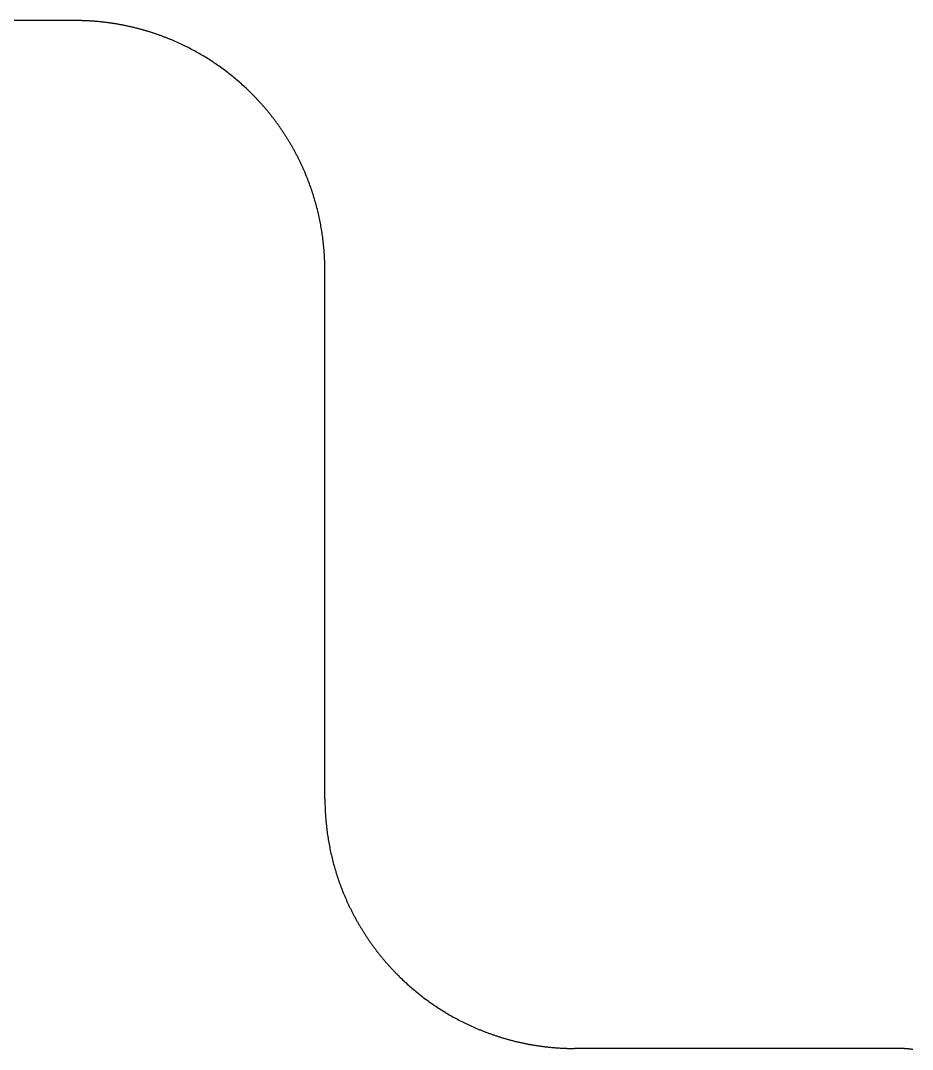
# Model space of a CAD drawing. Header units: millimetres. Extents: x -10 to 277, y -95 to 18.
# Drawn here: x 209.04 to 216.18, y 9.79 to 18.03 of the extents above; entities that cross this region are included whole.
import ezdxf

# ---------------------------------------------------------------- set-up
doc = ezdxf.new("R2010")
doc.units = ezdxf.units.MM
doc.header["$MEASUREMENT"] = 0
doc.layers.add('Edge.Cuts', color=53, linetype='CONTINUOUS')

msp = doc.modelspace()

# ---------------------------------------------------------------- linework, layer by layer
at = {"layer": 'Edge.Cuts', "linetype": 'Continuous'}
for p, q in [((209.475, 18.026), (57.225, 18.026)), ((209.477308, 18.025999), (209.475, 18.026)), ((209.48364, 18.025981), (209.477308, 18.025999)), ((209.489969, 18.025944), (209.48364, 18.025981)), ((209.496299, 18.025887), (209.489969, 18.025944)), ((209.502627, 18.025809), (209.496299, 18.025887)), ((209.508957, 18.025712), (209.502627, 18.025809)), ((209.515284, 18.025595), (209.508957, 18.025712)), ((209.521612, 18.025457), (209.515284, 18.025595)), ((209.527937, 18.0253), (209.521612, 18.025457)), ((209.534264, 18.025123), (209.527937, 18.0253)), ((209.540588, 18.024925), (209.534264, 18.025123)), ((209.546912, 18.024708), (209.540588, 18.024925)), ((209.553235, 18.024471), (209.546912, 18.024708)), ((209.559557, 18.024213), (209.553235, 18.024471)), ((209.565877, 18.023936), (209.559557, 18.024213)), ((209.572198, 18.023639), (209.565877, 18.023936)), ((209.578516, 18.023322), (209.572198, 18.023639)), ((209.584834, 18.022984), (209.578516, 18.023322)), ((209.59115, 18.022627), (209.584834, 18.022984)), ((209.597465, 18.02225), (209.59115, 18.022627)), ((209.603778, 18.021853), (209.597465, 18.02225)), ((209.610091, 18.021436), (209.603778, 18.021853)), ((209.6164, 18.020999), (209.610091, 18.021436)), ((209.62271, 18.020542), (209.6164, 18.020999)), ((209.629017, 18.020065), (209.62271, 18.020542)), ((209.635323, 18.019568), (209.629017, 18.020065)), ((209.641627, 18.019051), (209.635323, 18.019568)), ((209.64793, 18.018515), (209.641627, 18.019051)), ((209.654229, 18.017958), (209.64793, 18.018515)), ((209.660528, 18.017381), (209.654229, 18.017958)), ((209.666824, 18.016785), (209.660528, 18.017381)), ((209.673119, 18.016169), (209.666824, 18.016785)), ((209.679411, 18.015532), (209.673119, 18.016169)), ((209.685702, 18.014876), (209.679411, 18.015532)), ((209.69199, 18.0142), (209.685702, 18.014876)), ((209.698276, 18.013504), (209.69199, 18.0142)), ((209.704559, 18.012788), (209.698276, 18.013504)), ((209.710841, 18.012053), (209.704559, 18.012788)), ((209.71712, 18.011297), (209.710841, 18.012053)), ((209.723397, 18.010522), (209.71712, 18.011297)), ((209.72967, 18.009726), (209.723397, 18.010522)), ((209.735942, 18.008911), (209.72967, 18.009726)), ((209.74221, 18.008076), (209.735942, 18.008911)), ((209.748477, 18.007221), (209.74221, 18.008076)), ((209.754739, 18.006347), (209.748477, 18.007221)), ((209.761, 18.005452), (209.754739, 18.006347)), ((209.767257, 18.004538), (209.761, 18.005452)), ((209.773512, 18.003604), (209.767257, 18.004538)), ((209.779764, 18.002651), (209.773512, 18.003604)), ((209.786013, 18.001677), (209.779764, 18.002651)), ((209.792258, 18.000684), (209.786013, 18.001677)), ((209.7985, 17.999671), (209.792258, 18.000684)), ((209.804739, 17.998638), (209.7985, 17.999671)), ((209.810975, 17.997585), (209.804739, 17.998638)), ((209.817207, 17.996513), (209.810975, 17.997585)), ((209.823436, 17.995421), (209.817207, 17.996513)), ((209.829661, 17.994309), (209.823436, 17.995421)), ((209.835884, 17.993178), (209.829661, 17.994309)), ((209.842102, 17.992027), (209.835884, 17.993178)), ((209.848317, 17.990856), (209.842102, 17.992027)), ((209.854528, 17.989666), (209.848317, 17.990856)), ((209.860735, 17.988456), (209.854528, 17.989666)), ((209.866938, 17.987226), (209.860735, 17.988456)), ((209.873138, 17.985977), (209.866938, 17.987226)), ((209.879333, 17.984708), (209.873138, 17.985977)), ((209.885525, 17.983419), (209.879333, 17.984708)), ((209.891712, 17.982111), (209.885525, 17.983419)), ((209.897896, 17.980784), (209.891712, 17.982111)), ((209.904075, 17.979436), (209.897896, 17.980784)), ((209.91025, 17.97807), (209.904075, 17.979436)), ((209.91642, 17.976683), (209.91025, 17.97807)), ((209.922587, 17.975277), (209.91642, 17.976683)), ((209.928748, 17.973852), (209.922587, 17.975277)), ((209.934906, 17.972407), (209.928748, 17.973852)), ((209.941058, 17.970943), (209.934906, 17.972407)), ((209.947207, 17.969459), (209.941058, 17.970943)), ((209.95335, 17.967956), (209.947207, 17.969459)), ((209.959489, 17.966433), (209.95335, 17.967956)), ((209.965622, 17.964891), (209.959489, 17.966433)), ((209.971751, 17.96333), (209.965622, 17.964891)), ((209.977875, 17.961749), (209.971751, 17.96333)), ((209.983995, 17.960149), (209.977875, 17.961749)), ((209.990108, 17.958529), (209.983995, 17.960149)), ((209.996217, 17.95689), (209.990108, 17.958529)), ((210.002321, 17.955232), (209.996217, 17.95689)), ((210.00842, 17.953554), (210.002321, 17.955232)), ((210.014512, 17.951858), (210.00842, 17.953554)), ((210.0206, 17.950141), (210.014512, 17.951858)), ((210.026683, 17.948406), (210.0206, 17.950141)), ((210.03276, 17.946651), (210.026683, 17.948406)), ((210.038831, 17.944878), (210.03276, 17.946651)), ((210.044897, 17.943085), (210.038831, 17.944878)), ((210.050957, 17.941272), (210.044897, 17.943085)), ((210.057011, 17.939441), (210.050957, 17.941272)), ((210.06306, 17.93759), (210.057011, 17.939441)), ((210.069103, 17.935721), (210.06306, 17.93759)), ((210.075139, 17.933832), (210.069103, 17.935721)), ((210.08117, 17.931924), (210.075139, 17.933832)), ((210.087195, 17.929997), (210.08117, 17.931924)), ((210.093214, 17.928051), (210.087195, 17.929997)), ((210.099226, 17.926086), (210.093214, 17.928051)), ((210.105232, 17.924102), (210.099226, 17.926086)), ((210.111232, 17.922099), (210.105232, 17.924102)), ((210.117226, 17.920077), (210.111232, 17.922099)), ((210.123213, 17.918036), (210.117226, 17.920077)), ((210.129194, 17.915976), (210.123213, 17.918036)), ((210.135168, 17.913898), (210.129194, 17.915976)), ((210.141136, 17.9118), (210.135168, 17.913898)), ((210.147097, 17.909684), (210.141136, 17.9118)), ((210.153052, 17.907548), (210.147097, 17.909684)), ((210.158999, 17.905394), (210.153052, 17.907548)), ((210.16494, 17.903221), (210.158999, 17.905394)), ((210.170874, 17.901029), (210.16494, 17.903221)), ((210.176801, 17.898819), (210.170874, 17.901029)), ((210.182721, 17.89659), (210.176801, 17.898819)), ((210.188633, 17.894342), (210.182721, 17.89659)), ((210.194539, 17.892075), (210.188633, 17.894342)), ((210.200438, 17.88979), (210.194539, 17.892075)), ((210.206329, 17.887486), (210.200438, 17.88979)), ((210.212213, 17.885163), (210.206329, 17.887486)), ((210.218089, 17.882822), (210.212213, 17.885163)), ((210.223958, 17.880462), (210.218089, 17.882822)), ((210.22982, 17.878084), (210.223958, 17.880462)), ((210.235674, 17.875687), (210.22982, 17.878084)), ((210.24152, 17.873272), (210.235674, 17.875687)), ((210.25319, 17.868386), (210.24152, 17.873272)), ((210.264829, 17.863427), (210.25319, 17.868386)), ((210.276436, 17.858394), (210.264829, 17.863427)), ((210.28801, 17.853287), (210.276436, 17.858394)), ((210.299552, 17.848108), (210.28801, 17.853287)), ((210.311061, 17.842856), (210.299552, 17.848108)), ((210.322537, 17.837531), (210.311061, 17.842856)), ((210.333978, 17.832134), (210.322537, 17.837531)), ((210.345385, 17.826665), (210.333978, 17.832134)), ((210.356757, 17.821124), (210.345385, 17.826665)), ((210.368093, 17.815511), (210.356757, 17.821124)), ((210.379394, 17.809826), (210.368093, 17.815511)), ((210.390658, 17.804071), (210.379394, 17.809826)), ((210.401885, 17.798244), (210.390658, 17.804071)), ((210.413075, 17.792347), (210.401885, 17.798244)), ((210.424228, 17.786379), (210.413075, 17.792347)), ((210.435342, 17.78034), (210.424228, 17.786379)), ((210.446417, 17.774232), (210.435342, 17.78034)), ((210.457454, 17.768054), (210.446417, 17.774232)), ((210.468451, 17.761806), (210.457454, 17.768054)), ((210.479408, 17.75549), (210.468451, 17.761806)), ((210.490324, 17.749104), (210.479408, 17.75549)), ((210.5012, 17.742649), (210.490324, 17.749104)), ((210.512034, 17.736126), (210.5012, 17.742649)), ((210.522827, 17.729534), (210.512034, 17.736126)), ((210.533578, 17.722875), (210.522827, 17.729534)), ((210.544286, 17.716148), (210.533578, 17.722875)), ((210.554951, 17.709353), (210.544286, 17.716148)), ((210.565572, 17.702491), (210.554951, 17.709353)), ((210.57615, 17.695563), (210.565572, 17.702491)), ((210.586684, 17.688567), (210.57615, 17.695563)), ((210.597173, 17.681506), (210.586684, 17.688567)), ((210.607617, 17.674378), (210.597173, 17.681506)), ((210.618016, 17.667184), (210.607617, 17.674378)), ((210.628368, 17.659925), (210.618016, 17.667184)), ((210.638675, 17.652601), (210.628368, 17.659925)), ((210.648935, 17.645211), (210.638675, 17.652601)), ((210.659148, 17.637757), (210.648935, 17.645211)), ((210.669313, 17.630239), (210.659148, 17.637757)), ((210.679431, 17.622656), (210.669313, 17.630239)), ((210.6895, 17.61501), (210.679431, 17.622656)), ((210.699521, 17.6073), (210.6895, 17.61501)), ((210.709493, 17.599526), (210.699521, 17.6073)), ((210.719416, 17.59169), (210.709493, 17.599526)), ((210.729289, 17.583791), (210.719416, 17.59169)), ((210.739113, 17.57583), (210.729289, 17.583791)), ((210.748885, 17.567806), (210.739113, 17.57583)), ((210.758607, 17.559721), (210.748885, 17.567806)), ((210.768278, 17.551574), (210.758607, 17.559721)), ((210.777898, 17.543366), (210.768278, 17.551574)), ((210.787466, 17.535097), (210.777898, 17.543366)), ((210.796982, 17.526768), (210.787466, 17.535097)), ((210.806445, 17.518378), (210.796982, 17.526768)), ((210.815855, 17.509928), (210.806445, 17.518378)), ((210.825213, 17.501418), (210.815855, 17.509928)), ((210.834517, 17.492849), (210.825213, 17.501418)), ((210.843767, 17.48422), (210.834517, 17.492849)), ((210.852963, 17.475533), (210.843767, 17.48422)), ((210.862104, 17.466787), (210.852963, 17.475533)), ((210.871191, 17.457982), (210.862104, 17.466787)), ((210.880223, 17.44912), (210.871191, 17.457982)), ((210.8892, 17.4402), (210.880223, 17.44912)), ((210.890831, 17.438567), (210.8892, 17.4402)), ((210.895296, 17.434077), (210.890831, 17.438567)), ((210.899746, 17.429575), (210.895296, 17.434077)), ((210.904182, 17.425058), (210.899746, 17.429575)), ((210.908602, 17.420528), (210.904182, 17.425058)), ((210.913009, 17.415984), (210.908602, 17.420528)), ((210.9174, 17.411426), (210.913009, 17.415984)), ((210.921778, 17.406854), (210.9174, 17.411426)), ((210.92614, 17.40227), (210.921778, 17.406854)), ((210.930489, 17.397671), (210.92614, 17.40227)), ((210.934821, 17.393059), (210.930489, 17.397671)), ((210.93914, 17.388433), (210.934821, 17.393059)), ((210.943443, 17.383794), (210.93914, 17.388433)), ((210.947733, 17.379141), (210.943443, 17.383794)), ((210.952006, 17.374475), (210.947733, 17.379141)), ((210.956265, 17.369796), (210.952006, 17.374475)), ((210.960509, 17.365104), (210.956265, 17.369796)), ((210.964738, 17.360397), (210.960509, 17.365104)), ((210.968952, 17.355678), (210.964738, 17.360397)), ((210.973151, 17.350946), (210.968952, 17.355678)), ((210.977335, 17.346201), (210.973151, 17.350946)), ((210.981504, 17.341442), (210.977335, 17.346201)), ((210.985657, 17.336671), (210.981504, 17.341442)), ((210.989796, 17.331886), (210.985657, 17.336671)), ((210.993918, 17.327089), (210.989796, 17.331886)), ((210.998027, 17.322278), (210.993918, 17.327089)), ((211.002119, 17.317455), (210.998027, 17.322278)), ((211.006196, 17.312618), (211.002119, 17.317455)), ((211.010258, 17.30777), (211.006196, 17.312618)), ((211.014304, 17.302907), (211.010258, 17.30777)), ((211.018335, 17.298034), (211.014304, 17.302907)), ((211.022351, 17.293146), (211.018335, 17.298034)), ((211.02635, 17.288247), (211.022351, 17.293146)), ((211.030335, 17.283334), (211.02635, 17.288247)), ((211.034303, 17.27841), (211.030335, 17.283334)), ((211.038256, 17.273472), (211.034303, 17.27841)), ((211.042193, 17.268523), (211.038256, 17.273472)), ((211.046115, 17.26356), (211.042193, 17.268523)), ((211.050021, 17.258586), (211.046115, 17.26356)), ((211.053911, 17.253599), (211.050021, 17.258586)), ((211.057785, 17.248601), (211.053911, 17.253599)), ((211.061644, 17.243589), (211.057785, 17.248601)), ((211.065486, 17.238566), (211.061644, 17.243589)), ((211.069313, 17.233531), (211.065486, 17.238566)), ((211.073123, 17.228484), (211.069313, 17.233531)), ((211.076918, 17.223424), (211.073123, 17.228484)), ((211.080696, 17.218353), (211.076918, 17.223424)), ((211.084459, 17.213269), (211.080696, 17.218353)), ((211.088205, 17.208174), (211.084459, 17.213269)), ((211.091936, 17.203067), (211.088205, 17.208174)), ((211.09565, 17.197948), (211.091936, 17.203067)), ((211.099348, 17.192817), (211.09565, 17.197948)), ((211.103029, 17.187676), (211.099348, 17.192817)), ((211.106695, 17.182521), (211.103029, 17.187676)), ((211.110343, 17.177356), (211.106695, 17.182521)), ((211.113976, 17.172179), (211.110343, 17.177356)), ((211.117592, 17.166991), (211.113976, 17.172179)), ((211.121192, 17.161791), (211.117592, 17.166991)), ((211.124775, 17.15658), (211.121192, 17.161791)), ((211.128343, 17.151357), (211.124775, 17.15658)), ((211.131893, 17.146124), (211.128343, 17.151357)), ((211.135427, 17.140879), (211.131893, 17.146124)), ((211.138944, 17.135623), (211.135427, 17.140879)), ((211.142444, 17.130355), (211.138944, 17.135623)), ((211.145928, 17.125077), (211.142444, 17.130355)), ((211.149396, 17.119787), (211.145928, 17.125077)), ((211.152846, 17.114487), (211.149396, 17.119787)), ((211.15628, 17.109176), (211.152846, 17.114487)), ((211.159696, 17.103854), (211.15628, 17.109176)), ((211.163097, 17.098521), (211.159696, 17.103854)), ((211.16648, 17.093178), (211.163097, 17.098521)), ((211.169846, 17.087823), (211.16648, 17.093178)), ((211.173195, 17.082458), (211.169846, 17.087823)), ((211.176528, 17.077082), (211.173195, 17.082458)), ((211.179843, 17.071696), (211.176528, 17.077082)), ((211.183142, 17.066299), (211.179843, 17.071696)), ((211.186423, 17.060893), (211.183142, 17.066299)), ((211.189687, 17.055475), (211.186423, 17.060893)), ((211.192934, 17.050047), (211.189687, 17.055475)), ((211.196164, 17.044609), (211.192934, 17.050047)), ((211.199376, 17.039161), (211.196164, 17.044609)), ((211.202572, 17.033702), (211.199376, 17.039161)), ((211.20575, 17.028234), (211.202572, 17.033702)), ((211.208911, 17.022755), (211.20575, 17.028234)), ((211.212055, 17.017267), (211.208911, 17.022755)), ((211.215181, 17.011768), (211.212055, 17.017267)), ((211.21829, 17.00626), (211.215181, 17.011768)), ((211.221381, 17.000741), (211.21829, 17.00626)), ((211.224455, 16.995213), (211.221381, 17.000741)), ((211.227512, 16.989675), (211.224455, 16.995213)), ((211.23055, 16.984128), (211.227512, 16.989675)), ((211.233572, 16.978571), (211.23055, 16.984128)), ((211.236576, 16.973004), (211.233572, 16.978571)), ((211.239562, 16.967428), (211.236576, 16.973004)), ((211.24253, 16.961843), (211.239562, 16.967428)), ((211.245482, 16.956247), (211.24253, 16.961843)), ((211.248415, 16.950643), (211.245482, 16.956247)), ((211.25133, 16.94503), (211.248415, 16.950643)), ((211.254228, 16.939407), (211.25133, 16.94503)), ((211.257108, 16.933775), (211.254228, 16.939407)), ((211.25997, 16.928134), (211.257108, 16.933775)), ((211.262815, 16.922484), (211.25997, 16.928134)), ((211.265641, 16.916825), (211.262815, 16.922484)), ((211.26845, 16.911157), (211.265641, 16.916825)), ((211.27124, 16.90548), (211.26845, 16.911157)), ((211.274013, 16.899794), (211.27124, 16.90548)), ((211.276767, 16.8941), (211.274013, 16.899794)), ((211.279504, 16.888397), (211.276767, 16.8941)), ((211.282223, 16.882685), (211.279504, 16.888397)), ((211.284923, 16.876965), (211.282223, 16.882685)), ((211.287606, 16.871236), (211.284923, 16.876965)), ((211.29027, 16.865499), (211.287606, 16.871236)), ((211.292916, 16.859753), (211.29027, 16.865499)), ((211.295544, 16.853999), (211.292916, 16.859753)), ((211.298154, 16.848237), (211.295544, 16.853999)), ((211.300746, 16.842466), (211.298154, 16.848237)), ((211.303319, 16.836688), (211.300746, 16.842466)), ((211.305874, 16.830901), (211.303319, 16.836688)), ((211.308411, 16.825106), (211.305874, 16.830901)), ((211.310929, 16.819303), (211.308411, 16.825106)), ((211.313429, 16.813492), (211.310929, 16.819303)), ((211.315911, 16.807674), (211.313429, 16.813492)), ((211.318374, 16.801847), (211.315911, 16.807674)), ((211.320819, 16.796013), (211.318374, 16.801847)), ((211.323245, 16.790171), (211.320819, 16.796013)), ((211.328042, 16.778465), (211.323245, 16.790171)), ((211.332765, 16.766728), (211.328042, 16.778465)), ((211.337414, 16.754962), (211.332765, 16.766728)), ((211.341988, 16.743167), (211.337414, 16.754962)), ((211.346487, 16.731344), (211.341988, 16.743167)), ((211.350912, 16.719492), (211.346487, 16.731344)), ((211.355261, 16.707613), (211.350912, 16.719492)), ((211.359535, 16.695706), (211.355261, 16.707613)), ((211.363734, 16.683773), (211.359535, 16.695706)), ((211.367857, 16.671814), (211.363734, 16.683773)), ((211.371904, 16.659829), (211.367857, 16.671814)), ((211.375875, 16.647819), (211.371904, 16.659829)), ((211.379771, 16.635785), (211.375875, 16.647819)), ((211.38359, 16.623726), (211.379771, 16.635785)), ((211.387332, 16.611644), (211.38359, 16.623726)), ((211.390998, 16.599538), (211.387332, 16.611644)), ((211.394587, 16.58741), (211.390998, 16.599538)), ((211.3981, 16.575259), (211.394587, 16.58741)), ((211.401535, 16.563087), (211.3981, 16.575259)), ((211.404894, 16.550894), (211.401535, 16.563087)), ((211.408175, 16.53868), (211.404894, 16.550894)), ((211.411379, 16.526446), (211.408175, 16.53868)), ((211.414505, 16.514191), (211.411379, 16.526446)), ((211.417553, 16.501918), (211.414505, 16.514191)), ((211.420524, 16.489626), (211.417553, 16.501918)), ((211.423417, 16.477316), (211.420524, 16.489626)), ((211.426232, 16.464988), (211.423417, 16.477316)), ((211.428969, 16.452642), (211.426232, 16.464988)), ((211.431628, 16.44028), (211.428969, 16.452642)), ((211.434208, 16.427902), (211.431628, 16.44028)), ((211.43671, 16.415507), (211.434208, 16.427902)), ((211.439134, 16.403098), (211.43671, 16.415507)), ((211.441479, 16.390673), (211.439134, 16.403098)), ((211.443745, 16.378234), (211.441479, 16.390673)), ((211.445933, 16.365781), (211.443745, 16.378234)), ((211.448041, 16.353315), (211.445933, 16.365781)), ((211.450071, 16.340836), (211.448041, 16.353315)), ((211.452022, 16.328344), (211.450071, 16.340836)), ((211.453894, 16.31584), (211.452022, 16.328344)), ((211.455686, 16.303325), (211.453894, 16.31584)), ((211.4574, 16.290798), (211.455686, 16.303325)), ((211.459034, 16.278261), (211.4574, 16.290798)), ((211.460589, 16.265714), (211.459034, 16.278261)), ((211.462064, 16.253157), (211.460589, 16.265714)), ((211.46346, 16.240592), (211.462064, 16.253157)), ((211.464777, 16.228017), (211.46346, 16.240592)), ((211.466014, 16.215434), (211.464777, 16.228017)), ((211.467171, 16.202843), (211.466014, 16.215434)), ((211.468249, 16.190245), (211.467171, 16.202843)), ((211.469247, 16.17764), (211.468249, 16.190245)), ((211.470166, 16.165028), (211.469247, 16.17764)), ((211.471004, 16.15241), (211.470166, 16.165028)), ((211.471763, 16.139787), (211.471004, 16.15241)), ((211.472442, 16.127159), (211.471763, 16.139787)), ((211.473042, 16.114526), (211.472442, 16.127159)), ((211.473561, 16.101889), (211.473042, 16.114526)), ((211.474001, 16.089248), (211.473561, 16.101889)), ((211.47436, 16.076603), (211.474001, 16.089248)), ((211.47464, 16.063956), (211.47436, 16.076603)), ((211.47484, 16.051306), (211.47464, 16.063956)), ((211.47496, 16.038654), (211.47484, 16.051306)), ((211.475, 16.026), (211.47496, 16.038654)), ((211.475, 11.7946), (211.475, 16.026)), ((211.475, 11.7946), (211.47504, 11.781946)), ((211.47504, 11.781946), (211.47516, 11.769294)), ((211.47516, 11.769294), (211.47536, 11.756644)), ((211.47536, 11.756644), (211.47564, 11.743997)), ((211.47564, 11.743997), (211.475999, 11.731352)), ((211.475999, 11.731352), (211.476439, 11.718711)), ((211.476439, 11.718711), (211.476958, 11.706074)), ((211.476958, 11.706074), (211.477558, 11.693441)), ((211.477558, 11.693441), (211.478237, 11.680813)), ((211.478237, 11.680813), (211.478996, 11.66819)), ((211.478996, 11.66819), (211.479834, 11.655572)), ((211.479834, 11.655572), (211.480753, 11.64296)), ((211.480753, 11.64296), (211.481751, 11.630355)), ((211.481751, 11.630355), (211.482829, 11.617757)), ((211.482829, 11.617757), (211.483986, 11.605166)), ((211.483986, 11.605166), (211.485223, 11.592583)), ((211.485223, 11.592583), (211.48654, 11.580008)), ((211.48654, 11.580008), (211.487936, 11.567443)), ((211.487936, 11.567443), (211.489411, 11.554886)), ((211.489411, 11.554886), (211.490966, 11.542339)), ((211.490966, 11.542339), (211.4926, 11.529802)), ((211.4926, 11.529802), (211.494314, 11.517275)), ((211.494314, 11.517275), (211.496106, 11.50476)), ((211.496106, 11.50476), (211.497978, 11.492256)), ((211.497978, 11.492256), (211.499929, 11.479764)), ((211.499929, 11.479764), (211.501959, 11.467285)), ((211.501959, 11.467285), (211.504067, 11.454819)), ((211.504067, 11.454819), (211.506255, 11.442366)), ((211.506255, 11.442366), (211.508521, 11.429927)), ((211.508521, 11.429927), (211.510866, 11.417502)), ((211.510866, 11.417502), (211.51329, 11.405093)), ((211.51329, 11.405093), (211.515792, 11.392698)), ((211.515792, 11.392698), (211.518372, 11.38032)), ((211.518372, 11.38032), (211.521031, 11.367958)), ((211.521031, 11.367958), (211.523768, 11.355612)), ((211.523768, 11.355612), (211.526583, 11.343284)), ((211.526583, 11.343284), (211.529476, 11.330974)), ((211.529476, 11.330974), (211.532447, 11.318682)), ((211.532447, 11.318682), (211.535495, 11.306409)), ((211.535495, 11.306409), (211.538621, 11.294154)), ((211.538621, 11.294154), (211.541825, 11.28192)), ((211.541825, 11.28192), (211.545106, 11.269706)), ((211.545106, 11.269706), (211.548465, 11.257513)), ((211.548465, 11.257513), (211.5519, 11.245341)), ((211.5519, 11.245341), (211.555413, 11.23319)), ((211.555413, 11.23319), (211.559002, 11.221062)), ((211.559002, 11.221062), (211.562668, 11.208956)), ((211.562668, 11.208956), (211.56641, 11.196874)), ((211.56641, 11.196874), (211.570229, 11.184815)), ((211.570229, 11.184815), (211.574125, 11.172781)), ((211.574125, 11.172781), (211.578096, 11.160771)), ((211.578096, 11.160771), (211.582143, 11.148786)), ((211.582143, 11.148786), (211.586266, 11.136827)), ((211.586266, 11.136827), (211.590465, 11.124894)), ((211.590465, 11.124894), (211.594739, 11.112987)), ((211.594739, 11.112987), (211.599088, 11.101108)), ((211.599088, 11.101108), (211.603513, 11.089256)), ((211.603513, 11.089256), (211.608012, 11.077433)), ((211.608012, 11.077433), (211.612586, 11.065638)), ((211.612586, 11.065638), (211.617235, 11.053872)), ((211.617235, 11.053872), (211.621958, 11.042135)), ((211.621958, 11.042135), (211.626755, 11.030429)), ((211.626755, 11.030429), (211.629181, 11.024587)), ((211.629181, 11.024587), (211.631626, 11.018753)), ((211.631626, 11.018753), (211.634089, 11.012926)), ((211.634089, 11.012926), (211.636571, 11.007108)), ((211.636571, 11.007108), (211.639071, 11.001297)), ((211.639071, 11.001297), (211.641589, 10.995494)), ((211.641589, 10.995494), (211.644126, 10.989699)), ((211.644126, 10.989699), (211.646681, 10.983912)), ((211.646681, 10.983912), (211.649254, 10.978134)), ((211.649254, 10.978134), (211.651846, 10.972363)), ((211.651846, 10.972363), (211.654456, 10.966601)), ((211.654456, 10.966601), (211.657084, 10.960847)), ((211.657084, 10.960847), (211.65973, 10.955101)), ((211.65973, 10.955101), (211.662394, 10.949364)), ((211.662394, 10.949364), (211.665077, 10.943635)), ((211.665077, 10.943635), (211.667777, 10.937915)), ((211.667777, 10.937915), (211.670496, 10.932203)), ((211.670496, 10.932203), (211.673233, 10.9265)), ((211.673233, 10.9265), (211.675987, 10.920806)), ((211.675987, 10.920806), (211.67876, 10.91512)), ((211.67876, 10.91512), (211.68155, 10.909443)), ((211.68155, 10.909443), (211.684359, 10.903775)), ((211.684359, 10.903775), (211.687185, 10.898116)), ((211.687185, 10.898116), (211.69003, 10.892466)), ((211.69003, 10.892466), (211.692892, 10.886825)), ((211.692892, 10.886825), (211.695772, 10.881193)), ((211.695772, 10.881193), (211.69867, 10.87557)), ((211.69867, 10.87557), (211.701585, 10.869957)), ((211.701585, 10.869957), (211.704518, 10.864353)), ((211.704518, 10.864353), (211.70747, 10.858757)), ((211.70747, 10.858757), (211.710438, 10.853172)), ((211.710438, 10.853172), (211.713424, 10.847596)), ((211.713424, 10.847596), (211.716428, 10.842029)), ((211.716428, 10.842029), (211.71945, 10.836472)), ((211.71945, 10.836472), (211.722488, 10.830925)), ((211.722488, 10.830925), (211.725545, 10.825387)), ((211.725545, 10.825387), (211.728619, 10.819859)), ((211.728619, 10.819859), (211.73171, 10.81434)), ((211.73171, 10.81434), (211.734819, 10.808832)), ((211.734819, 10.808832), (211.737945, 10.803333)), ((211.737945, 10.803333), (211.741089, 10.797845)), ((211.741089, 10.797845), (211.74425, 10.792366)), ((211.74425, 10.792366), (211.747428, 10.786898)), ((211.747428, 10.786898), (211.750624, 10.781439)), ((211.750624, 10.781439), (211.753836, 10.775991)), ((211.753836, 10.775991), (211.757066, 10.770553)), ((211.757066, 10.770553), (211.760313, 10.765125)), ((211.760313, 10.765125), (211.763577, 10.759707)), ((211.763577, 10.759707), (211.766858, 10.754301)), ((211.766858, 10.754301), (211.770157, 10.748904)), ((211.770157, 10.748904), (211.773472, 10.743518)), ((211.773472, 10.743518), (211.776805, 10.738142)), ((211.776805, 10.738142), (211.780154, 10.732777)), ((211.780154, 10.732777), (211.78352, 10.727422)), ((211.78352, 10.727422), (211.786903, 10.722079)), ((211.786903, 10.722079), (211.790304, 10.716746)), ((211.790304, 10.716746), (211.79372, 10.711424)), ((211.79372, 10.711424), (211.797154, 10.706113)), ((211.797154, 10.706113), (211.800604, 10.700813)), ((211.800604, 10.700813), (211.804072, 10.695523)), ((211.804072, 10.695523), (211.807556, 10.690245)), ((211.807556, 10.690245), (211.811056, 10.684977)), ((211.811056, 10.684977), (211.814573, 10.679721)), ((211.814573, 10.679721), (211.818107, 10.674476)), ((211.818107, 10.674476), (211.821657, 10.669243)), ((211.821657, 10.669243), (211.825225, 10.66402)), ((211.825225, 10.66402), (211.828808, 10.658809)), ((211.828808, 10.658809), (211.832408, 10.653609)), ((211.832408, 10.653609), (211.836024, 10.648421)), ((211.836024, 10.648421), (211.839657, 10.643244)), ((211.839657, 10.643244), (211.843305, 10.638079)), ((211.843305, 10.638079), (211.846971, 10.632924)), ((211.846971, 10.632924), (211.850652, 10.627783)), ((211.850652, 10.627783), (211.85435, 10.622652)), ((211.85435, 10.622652), (211.858064, 10.617533)), ((211.858064, 10.617533), (211.861795, 10.612426)), ((211.861795, 10.612426), (211.865541, 10.607331)), ((211.865541, 10.607331), (211.869304, 10.602247)), ((211.869304, 10.602247), (211.873082, 10.597176)), ((211.873082, 10.597176), (211.876877, 10.592116)), ((211.876877, 10.592116), (211.880687, 10.587069)), ((211.880687, 10.587069), (211.884514, 10.582034)), ((211.884514, 10.582034), (211.888356, 10.577011)), ((211.888356, 10.577011), (211.892215, 10.571999)), ((211.892215, 10.571999), (211.896089, 10.567001)), ((211.896089, 10.567001), (211.899979, 10.562014)), ((211.899979, 10.562014), (211.903885, 10.55704)), ((211.903885, 10.55704), (211.907807, 10.552077)), ((211.907807, 10.552077), (211.911744, 10.547128)), ((211.911744, 10.547128), (211.915697, 10.54219)), ((211.915697, 10.54219), (211.919665, 10.537266)), ((211.919665, 10.537266), (211.92365, 10.532353)), ((211.92365, 10.532353), (211.927649, 10.527454)), ((211.927649, 10.527454), (211.931665, 10.522566)), ((211.931665, 10.522566), (211.935696, 10.517693)), ((211.935696, 10.517693), (211.939742, 10.51283)), ((211.939742, 10.51283), (211.943804, 10.507982)), ((211.943804, 10.507982), (211.947881, 10.503145)), ((211.947881, 10.503145), (211.951973, 10.498322)), ((211.951973, 10.498322), (211.956082, 10.493511)), ((211.956082, 10.493511), (211.960204, 10.488714)), ((211.960204, 10.488714), (211.964343, 10.483929)), ((211.964343, 10.483929), (211.968496, 10.479158)), ((211.968496, 10.479158), (211.972665, 10.474399)), ((211.972665, 10.474399), (211.976849, 10.469654)), ((211.976849, 10.469654), (211.981048, 10.464922)), ((211.981048, 10.464922), (211.985262, 10.460203)), ((211.985262, 10.460203), (211.989491, 10.455496)), ((211.989491, 10.455496), (211.993735, 10.450804)), ((211.993735, 10.450804), (211.997994, 10.446125)), ((211.997994, 10.446125), (212.002267, 10.441459)), ((212.002267, 10.441459), (212.006557, 10.436806)), ((212.006557, 10.436806), (212.01086, 10.432167)), ((212.01086, 10.432167), (212.015179, 10.427541)), ((212.015179, 10.427541), (212.019511, 10.422929)), ((212.019511, 10.422929), (212.02386, 10.41833)), ((212.02386, 10.41833), (212.028222, 10.413746)), ((212.028222, 10.413746), (212.0326, 10.409174)), ((212.0326, 10.409174), (212.036991, 10.404616)), ((212.036991, 10.404616), (212.041398, 10.400072)), ((212.041398, 10.400072), (212.045818, 10.395542)), ((212.045818, 10.395542), (212.050254, 10.391025)), ((212.050254, 10.391025), (212.054704, 10.386523)), ((212.054704, 10.386523), (212.059169, 10.382033)), ((212.059169, 10.382033), (212.0608, 10.3804)), ((212.0608, 10.3804), (212.069777, 10.37148)), ((212.069777, 10.37148), (212.078809, 10.362618)), ((212.078809, 10.362618), (212.087896, 10.353813)), ((212.087896, 10.353813), (212.097037, 10.345067)), ((212.097037, 10.345067), (212.106233, 10.33638)), ((212.106233, 10.33638), (212.115483, 10.327751)), ((212.115483, 10.327751), (212.124787, 10.319182)), ((212.124787, 10.319182), (212.134145, 10.310672)), ((212.134145, 10.310672), (212.143555, 10.302222)), ((212.143555, 10.302222), (212.153018, 10.293832)), ((212.153018, 10.293832), (212.162534, 10.285503)), ((212.162534, 10.285503), (212.172102, 10.277234)), ((212.172102, 10.277234), (212.181722, 10.269026)), ((212.181722, 10.269026), (212.191393, 10.260879)), ((212.191393, 10.260879), (212.201115, 10.252794)), ((212.201115, 10.252794), (212.210887, 10.24477)), ((212.210887, 10.24477), (212.220711, 10.236809)), ((212.220711, 10.236809), (212.230584, 10.22891)), ((212.230584, 10.22891), (212.240507, 10.221074)), ((212.240507, 10.221074), (212.250479, 10.2133)), ((212.250479, 10.2133), (212.2605, 10.20559)), ((212.2605, 10.20559), (212.270569, 10.197944)), ((212.270569, 10.197944), (212.280687, 10.190361)), ((212.280687, 10.190361), (212.290852, 10.182843)), ((212.290852, 10.182843), (212.301065, 10.175389)), ((212.301065, 10.175389), (212.311325, 10.167999)), ((212.311325, 10.167999), (212.321632, 10.160675)), ((212.321632, 10.160675), (212.331984, 10.153416)), ((212.331984, 10.153416), (212.342383, 10.146222)), ((212.342383, 10.146222), (212.352827, 10.139094)), ((212.352827, 10.139094), (212.363316, 10.132033)), ((212.363316, 10.132033), (212.37385, 10.125037)), ((212.37385, 10.125037), (212.384428, 10.118109)), ((212.384428, 10.118109), (212.395049, 10.111247)), ((212.395049, 10.111247), (212.405714, 10.104452)), ((212.405714, 10.104452), (212.416422, 10.097725)), ((212.416422, 10.097725), (212.427173, 10.091066)), ((212.427173, 10.091066), (212.437966, 10.084474)), ((212.437966, 10.084474), (212.4488, 10.077951)), ((212.4488, 10.077951), (212.459676, 10.071496)), ((212.459676, 10.071496), (212.470592, 10.06511)), ((212.470592, 10.06511), (212.481549, 10.058794)), ((212.481549, 10.058794), (212.492546, 10.052546)), ((212.492546, 10.052546), (212.503583, 10.046368)), ((212.503583, 10.046368), (212.514658, 10.04026)), ((212.514658, 10.04026), (212.525772, 10.034221)), ((212.525772, 10.034221), (212.536925, 10.028253)), ((212.536925, 10.028253), (212.548115, 10.022356)), ((212.548115, 10.022356), (212.559342, 10.016529)), ((212.559342, 10.016529), (212.570606, 10.010774)), ((212.570606, 10.010774), (212.581907, 10.005089)), ((212.581907, 10.005089), (212.593243, 9.999476)), ((212.593243, 9.999476), (212.604615, 9.993935)), ((212.604615, 9.993935), (212.616022, 9.988466)), ((212.616022, 9.988466), (212.627463, 9.983069)), ((212.627463, 9.983069), (212.638939, 9.977744)), ((212.638939, 9.977744), (212.650448, 9.972492)), ((212.650448, 9.972492), (212.66199, 9.967313)), ((212.66199, 9.967313), (212.673564, 9.962206)), ((212.673564, 9.962206), (212.685171, 9.957173)), ((212.685171, 9.957173), (212.69681, 9.952214)), ((212.69681, 9.952214), (212.70848, 9.947328)), ((212.70848, 9.947328), (212.714326, 9.944913)), ((212.714326, 9.944913), (212.72018, 9.942516)), ((212.72018, 9.942516), (212.726042, 9.940138)), ((212.726042, 9.940138), (212.731911, 9.937778)), ((212.731911, 9.937778), (212.737787, 9.935437)), ((212.737787, 9.935437), (212.743671, 9.933114)), ((212.743671, 9.933114), (212.749562, 9.93081)), ((212.749562, 9.93081), (212.755461, 9.928525)), ((212.755461, 9.928525), (212.761367, 9.926258)), ((212.761367, 9.926258), (212.767279, 9.92401)), ((212.767279, 9.92401), (212.773199, 9.921781)), ((212.773199, 9.921781), (212.779126, 9.919571)), ((212.779126, 9.919571), (212.78506, 9.917379)), ((212.78506, 9.917379), (212.791001, 9.915206)), ((212.791001, 9.915206), (212.796948, 9.913052)), ((212.796948, 9.913052), (212.802903, 9.910916)), ((212.802903, 9.910916), (212.808864, 9.9088)), ((212.808864, 9.9088), (212.814832, 9.906702)), ((212.814832, 9.906702), (212.820806, 9.904624)), ((212.820806, 9.904624), (212.826787, 9.902564)), ((212.826787, 9.902564), (212.832774, 9.900523)), ((212.832774, 9.900523), (212.838768, 9.898501)), ((212.838768, 9.898501), (212.844768, 9.896498)), ((212.844768, 9.896498), (212.850774, 9.894514)), ((212.850774, 9.894514), (212.856786, 9.892549)), ((212.856786, 9.892549), (212.862805, 9.890603)), ((212.862805, 9.890603), (212.86883, 9.888676)), ((212.86883, 9.888676), (212.874861, 9.886768)), ((212.874861, 9.886768), (212.880897, 9.884879)), ((212.880897, 9.884879), (212.88694, 9.88301)), ((212.88694, 9.88301), (212.892989, 9.881159)), ((212.892989, 9.881159), (212.899043, 9.879328)), ((212.899043, 9.879328), (212.905103, 9.877515)), ((212.905103, 9.877515), (212.911169, 9.875722)), ((212.911169, 9.875722), (212.91724, 9.873949)), ((212.91724, 9.873949), (212.923317, 9.872194)), ((212.923317, 9.872194), (212.9294, 9.870459)), ((212.9294, 9.870459), (212.935488, 9.868742)), ((212.935488, 9.868742), (212.94158, 9.867046)), ((212.94158, 9.867046), (212.947679, 9.865368)), ((212.947679, 9.865368), (212.953783, 9.86371)), ((212.953783, 9.86371), (212.959892, 9.862071)), ((212.959892, 9.862071), (212.966005, 9.860451)), ((212.966005, 9.860451), (212.972125, 9.858851)), ((212.972125, 9.858851), (212.978249, 9.85727)), ((212.978249, 9.85727), (212.984378, 9.855709)), ((212.984378, 9.855709), (212.990511, 9.854167)), ((212.990511, 9.854167), (212.99665, 9.852644)), ((212.99665, 9.852644), (213.002793, 9.851141)), ((213.002793, 9.851141), (213.008942, 9.849657)), ((213.008942, 9.849657), (213.015094, 9.848193)), ((213.015094, 9.848193), (213.021252, 9.846748)), ((213.021252, 9.846748), (213.027413, 9.845323)), ((213.027413, 9.845323), (213.03358, 9.843917)), ((213.03358, 9.843917), (213.03975, 9.84253)), ((213.03975, 9.84253), (213.045925, 9.841164)), ((213.045925, 9.841164), (213.052104, 9.839816)), ((213.052104, 9.839816), (213.058288, 9.838489)), ((213.058288, 9.838489), (213.064475, 9.837181)), ((213.064475, 9.837181), (213.070667, 9.835892)), ((213.070667, 9.835892), (213.076862, 9.834623)), ((213.076862, 9.834623), (213.083062, 9.833374)), ((213.083062, 9.833374), (213.089265, 9.832144)), ((213.089265, 9.832144), (213.095472, 9.830934)), ((213.095472, 9.830934), (213.101683, 9.829744)), ((213.101683, 9.829744), (213.107898, 9.828573)), ((213.107898, 9.828573), (213.114116, 9.827422)), ((213.114116, 9.827422), (213.120339, 9.826291)), ((213.120339, 9.826291), (213.126564, 9.825179)), ((213.126564, 9.825179), (213.132793, 9.824087)), ((213.132793, 9.824087), (213.139025, 9.823015)), ((213.139025, 9.823015), (213.145261, 9.821962)), ((213.145261, 9.821962), (213.1515, 9.820929)), ((213.1515, 9.820929), (213.157742, 9.819916)), ((213.157742, 9.819916), (213.163987, 9.818923)), ((213.163987, 9.818923), (213.170236, 9.817949)), ((213.170236, 9.817949), (213.176488, 9.816996)), ((213.176488, 9.816996), (213.182743, 9.816062)), ((213.182743, 9.816062), (213.189, 9.815148)), ((213.189, 9.815148), (213.195261, 9.814253)), ((213.195261, 9.814253), (213.201523, 9.813379)), ((213.201523, 9.813379), (213.20779, 9.812524)), ((213.20779, 9.812524), (213.214058, 9.811689)), ((213.214058, 9.811689), (213.22033, 9.810874)), ((213.22033, 9.810874), (213.226603, 9.810078)), ((213.226603, 9.810078), (213.23288, 9.809303)), ((213.23288, 9.809303), (213.239159, 9.808547)), ((213.239159, 9.808547), (213.245441, 9.807812)), ((213.245441, 9.807812), (213.251724, 9.807096)), ((213.251724, 9.807096), (213.25801, 9.8064)), ((213.25801, 9.8064), (213.264298, 9.805724)), ((213.264298, 9.805724), (213.270589, 9.805068)), ((213.270589, 9.805068), (213.276881, 9.804431)), ((213.276881, 9.804431), (213.283176, 9.803815)), ((213.283176, 9.803815), (213.289472, 9.803219)), ((213.289472, 9.803219), (213.295771, 9.802642)), ((213.295771, 9.802642), (213.30207, 9.802085)), ((213.30207, 9.802085), (213.308373, 9.801549)), ((213.308373, 9.801549), (213.314677, 9.801032)), ((213.314677, 9.801032), (213.320983, 9.800535)), ((213.320983, 9.800535), (213.32729, 9.800058)), ((213.32729, 9.800058), (213.3336, 9.799601)), ((213.3336, 9.799601), (213.339909, 9.799164)), ((213.339909, 9.799164), (213.346222, 9.798747)), ((213.346222, 9.798747), (213.352535, 9.79835)), ((213.352535, 9.79835), (213.35885, 9.797973)), ((213.35885, 9.797973), (213.365166, 9.797616)), ((213.365166, 9.797616), (213.371484, 9.797278)), ((213.371484, 9.797278), (213.377802, 9.796961)), ((213.377802, 9.796961), (213.384123, 9.796664)), ((213.384123, 9.796664), (213.390443, 9.796387)), ((213.390443, 9.796387), (213.396765, 9.796129)), ((213.396765, 9.796129), (213.403088, 9.795892)), ((213.403088, 9.795892), (213.409412, 9.795675)), ((213.409412, 9.795675), (213.415736, 9.795477)), ((213.415736, 9.795477), (213.422063, 9.7953)), ((213.422063, 9.7953), (213.428388, 9.795143)), ((213.428388, 9.795143), (213.434716, 9.795005)), ((213.434716, 9.795005), (213.441043, 9.794888)), ((213.441043, 9.794888), (213.447373, 9.794791)), ((213.447373, 9.794791), (213.453701, 9.794713)), ((213.453701, 9.794713), (213.460031, 9.794656)), ((213.460031, 9.794656), (213.46636, 9.794619)), ((213.46636, 9.794619), (213.472692, 9.794601)), ((213.472692, 9.794601), (213.475, 9.7946)), ((216.0585, 9.7946), (213.475, 9.7946)), ((216.066919, 9.794565), (216.0585, 9.7946)), ((216.071401, 9.794517), (216.066919, 9.794565)), ((216.07588, 9.794449), (216.071401, 9.794517)), ((216.08036, 9.794362), (216.07588, 9.794449)), ((216.084838, 9.794254), (216.08036, 9.794362)), ((216.089316, 9.794127), (216.084838, 9.794254)), ((216.093791, 9.793979), (216.089316, 9.794127)), ((216.098267, 9.793811), (216.093791, 9.793979)), ((216.10274, 9.793624), (216.098267, 9.793811)), ((216.107213, 9.793416), (216.10274, 9.793624)), ((216.111683, 9.793189), (216.107213, 9.793416)), ((216.116154, 9.792941), (216.111683, 9.793189)), ((216.120621, 9.792674), (216.116154, 9.792941)), ((216.125088, 9.792386), (216.120621, 9.792674)), ((216.129552, 9.792079), (216.125088, 9.792386)), ((216.134016, 9.791752), (216.129552, 9.792079)), ((216.138477, 9.791404), (216.134016, 9.791752)), ((216.142937, 9.791037), (216.138477, 9.791404)), ((216.147393, 9.79065), (216.142937, 9.791037)), ((216.15185, 9.790243), (216.147393, 9.79065)), ((216.156302, 9.789816), (216.15185, 9.790243)), ((216.160754, 9.789369), (216.156302, 9.789816)), ((216.165202, 9.788903), (216.160754, 9.789369)), ((216.169649, 9.788416), (216.165202, 9.788903)), ((216.174092, 9.78791), (216.169649, 9.788416)), ((216.178535, 9.787383), (216.174092, 9.78791)), ((216.182973, 9.786837), (216.178535, 9.787383))]:
    msp.add_line(p, q, dxfattribs=at)

doc.saveas('drawing.dxf')
